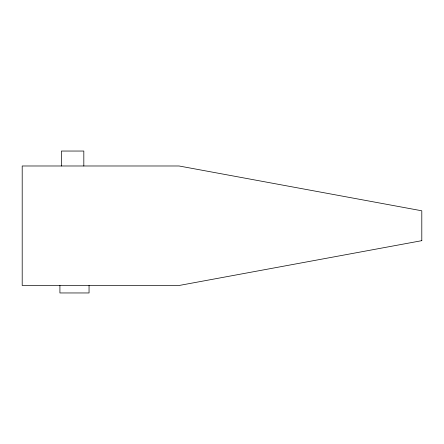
<?xml version="1.0" encoding="UTF-8"?>
<svg xmlns="http://www.w3.org/2000/svg" width="444" height="444" viewBox="0 0 444 444"><rect width="100%" height="100%" fill="white"/><g stroke="black" fill="none" stroke-linecap="round" stroke-linejoin="round"><path stroke-width="0.67" d="M89.05 285.486L89.05 292.957L59.918 292.957L59.918 285.486M83.822 165.984L83.822 151.043L61.411 151.043L61.411 165.984M421.8 240.67L179.054 285.486L22.2 285.486L22.2 165.984L179.054 165.984L421.8 210.795L421.8 240.67"/></g></svg>
